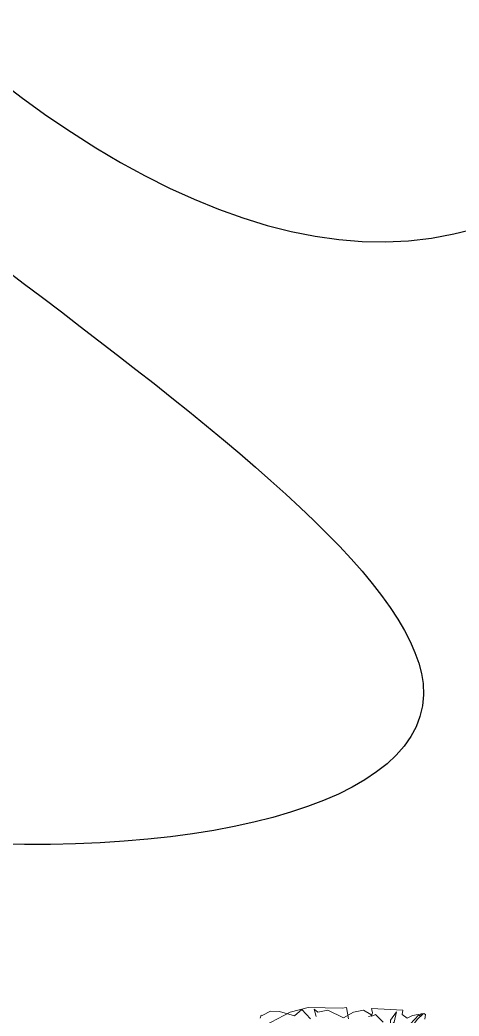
# Model space of a CAD drawing. Header units: millimetres. Extents: x 1418 to 1811, y 1796 to 1956.
# Drawn here: x 1476.023 to 1477.746, y 1830.966 to 1834.875 of the extents above; entities that cross this region are included whole.
import ezdxf

# ---------------------------------------------------------------- set-up
doc = ezdxf.new("R2010")
doc.units = ezdxf.units.MM
doc.layers.add('ARBRE', color=251, linetype='Continuous', lineweight=13)
doc.layers.add('VEGETAIS', color=3, linetype='Continuous')

# ---------------------------------------------------------------- blocks, each defined once
blk = doc.blocks.new('WMF26', base_point=(0, 0.001))
at = {"color": 85}
for points in [[(7.323, -12.446), (6.661, -12.657), (6.209, -12.686), (5.402, -12.512), (5.301, -12.512), (5.301, -12.234)], [(4.812, -12.198), (4.74, -12.198), (4.703, -12.272), (4.703, -12.373), (3.968, -12.198), (4.005, -12.097), (3.903, -11.987), (3.764, -12.025), (3.619, -12.025), (3.59, -11.987), (3.553, -12.025), (3.481, -12.025), (3.445, -11.987), (3.481, -11.885)]]:
    blk.add_lwpolyline(points, dxfattribs=at)
at = {"color": 106}
for points in [[(7.403, -12.648), (7.365, -12.71), (7.341, -12.695), (7.126, -12.766), (6.913, -12.721), (6.571, -12.543), (6.367, -12.665), (6.205, -12.402)], [(6.064, -12.436), (6.074, -12.613), (6.006, -12.528), (5.754, -12.535), (5.414, -12.282), (5.155, -12.37), (4.903, -12.376), (4.749, -12.239), (4.732, -12.194), (4.636, -12.211), (4.486, -11.999)], [(3.604, -12.013), (3.496, -12.013), (3.67, -11.911), (3.779, -11.809), (3.67, -11.736), (3.983, -11.736), (3.604, -12.013), (3.604, -12.013)], [(4.128, -12.188), (4.23, -11.947), (4.332, -11.875), (4.303, -12.013), (4.128, -12.188), (4.128, -12.188)]]:
    blk.add_lwpolyline(points, dxfattribs=at)
blk = doc.blocks.new('T2_02')
at = {"xscale": 0.3499999999999943, "yscale": 0.3499999999999943, "zscale": 0.3499999999999943}
blk.add_blockref('WMF26', (-2.2399, 1.997), dxfattribs=at)

msp = doc.modelspace()

# ---------------------------------------------------------------- linework, layer by layer
at = {"layer": 'VEGETAIS'}
for points in [[(1489.2248, 1838.5989), (1485.1947, 1835.4551), (1481.1541, 1837.0435), (1477.7252, 1834.0348), (1473.504, 1839.0618), (1479.8711, 1839.0619), (1489.2248, 1838.5989)], [(1475.9613, 1833.8989), (1471.8823, 1835.8954), (1472.2753, 1833.0954), (1477.6042, 1832.2709), (1475.9613, 1833.8989)], [(1490.1973, 1833.7408), (1478.791, 1832.9368), (1481.1156, 1835.4594), (1485.0351, 1834.0388), (1489.1502, 1835.5998), (1490.1973, 1833.7408)]]:
    msp.add_spline(points, degree=3, dxfattribs=at)

# ---------------------------------------------------------------- block references
at = {"layer": 'ARBRE', "xscale": 0.4621142716754233, "yscale": 0.4621142716754233, "zscale": 0.4621142716754233, "rotation": 190.6551472559353}
msp.add_blockref('T2_02', (1477.3324, 1829.8845), dxfattribs=at)

doc.saveas('drawing.dxf')
